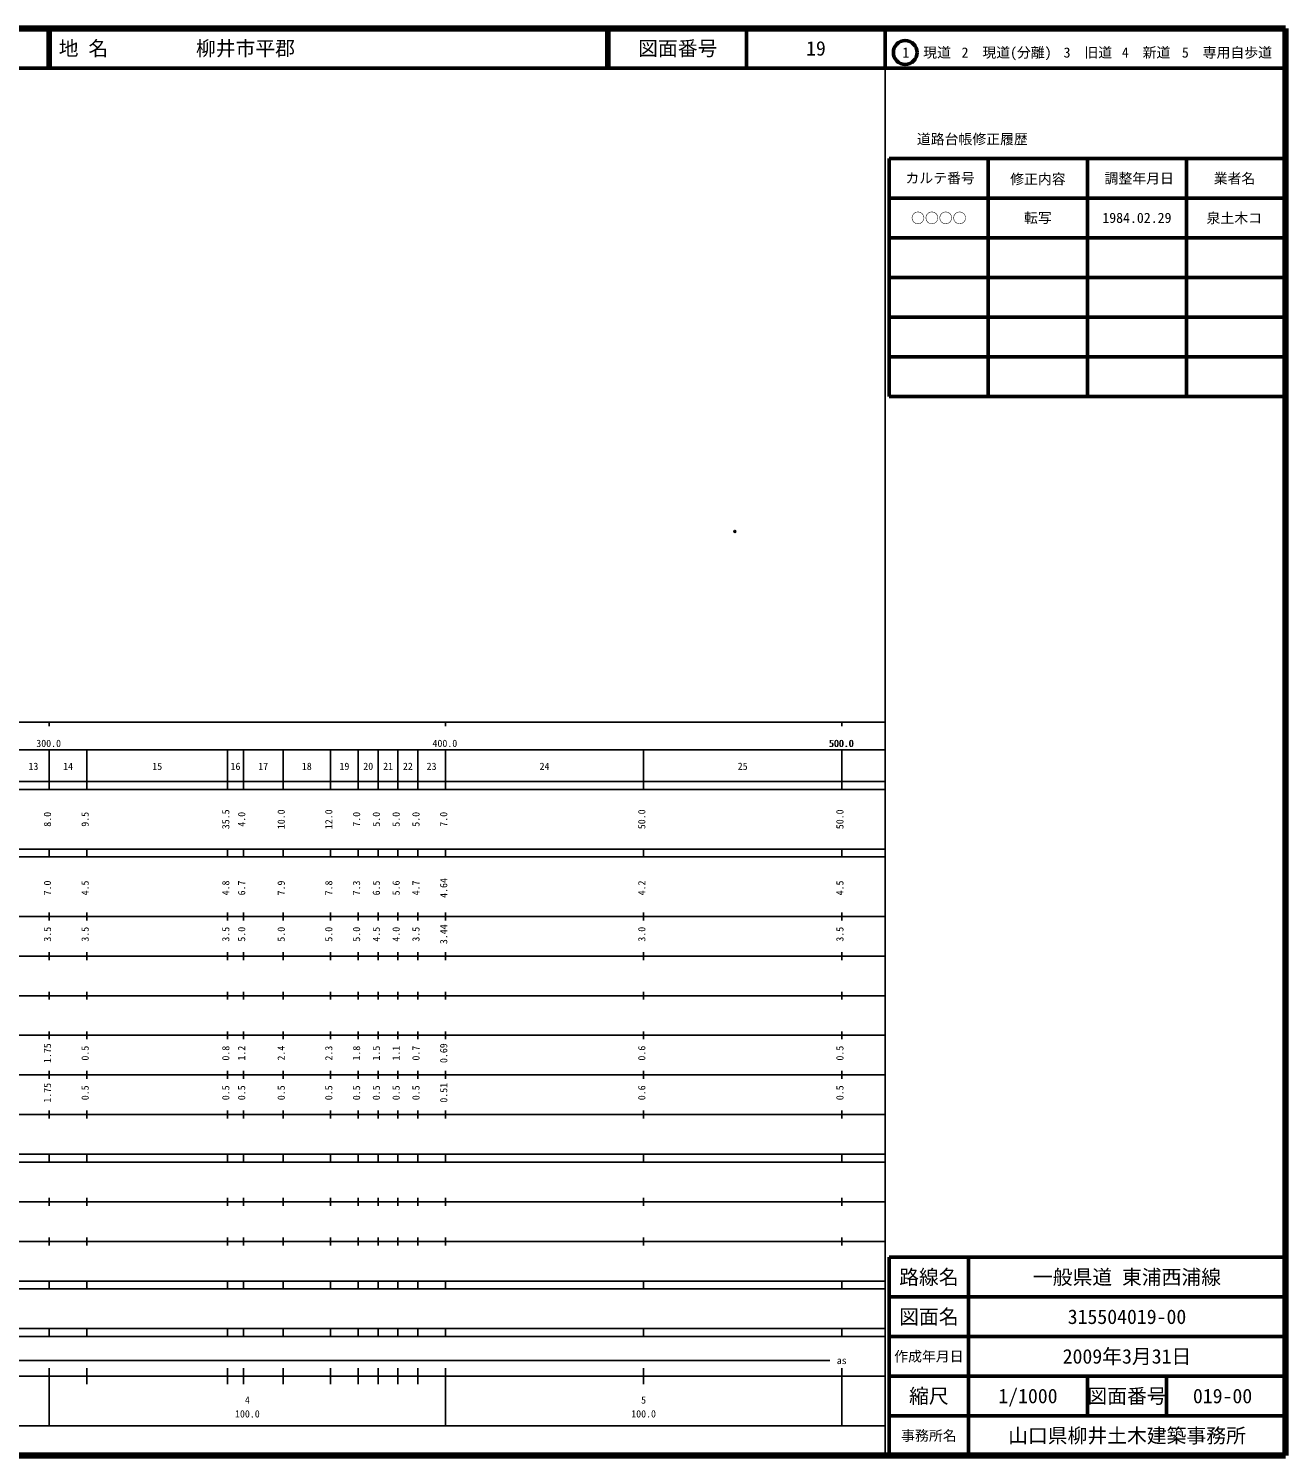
# Model space of a CAD drawing. Units: millimetres on the paper. Extents: x 40 to 680, y 20 to 380.
# Drawn here: x 362.8 to 680, y 20 to 380 of the extents above; entities that cross this region are included whole.
import ezdxf
from ezdxf.enums import TextEntityAlignment as Align

# ---------------------------------------------------------------- set-up
doc = ezdxf.new("R2010")
doc.units = ezdxf.units.MM
doc.header["$PDMODE"] = 32
doc.header["$PDSIZE"] = 0.5
doc.layers.add('M-OTRS', color=6, linetype='Continuous')
doc.layers.add('M-TTL-TXT', color=7, linetype='Continuous')
for name, color, linetype, lineweight in [('M-TTL', 2, 'Continuous', 140), ('M-TTL-BAND', 7, 'Continuous', 25), ('M-TTL-FRAM', 2, 'Continuous', 50), ('M-TTL-LINE', 7, 'Continuous', 50)]:
    doc.layers.add(name, color=color, linetype=linetype, lineweight=lineweight)
doc.styles.add('ＭＳ ゴシック', font='')
doc.styles.get('ＭＳ ゴシック').set_extended_font_data('MS Gothic')

msp = doc.modelspace()

# ---------------------------------------------------------------- linework, layer by layer
at = {"layer": 'M-OTRS'}
msp.add_point((541.056, 253.13), dxfattribs=at)
at = {"layer": 'M-TTL'}
for p, q in [((680, 380), (40, 380)), ((680, 20), (680, 380)), ((40, 20), (680, 20))]:
    msp.add_line(p, q, dxfattribs=at)
at = {"layer": 'M-TTL-BAND'}
for p, q in [((579, 20), (579, 370)), ((40, 205), (579, 205)), ((368, 205), (368, 204)), ((468, 205), (468, 204)), ((568, 205), (568, 204)), ((68, 198), (579, 198)), ((368, 188), (368, 198)), ((377.5, 188), (377.5, 198)), ((413, 188), (413, 198)), ((417, 188), (417, 198)), ((427, 188), (427, 198)), ((439, 188), (439, 198)), ((446, 188), (446, 198)), ((451, 188), (451, 198)), ((456, 188), (456, 198)), ((461, 188), (461, 198)), ((468, 188), (468, 198)), ((518, 188), (518, 198)), ((568, 188), (568, 198)), ((40, 190), (579, 190)), ((40, 188), (579, 188)), ((40, 173), (579, 173)), ((368, 171), (368, 173)), ((377.5, 171), (377.5, 173)), ((413, 171), (413, 173)), ((417, 171), (417, 173)), ((427, 171), (427, 173)), ((439, 171), (439, 173)), ((446, 171), (446, 173)), ((451, 171), (451, 173)), ((456, 171), (456, 173)), ((461, 171), (461, 173)), ((468, 171), (468, 173)), ((518, 171), (518, 173)), ((568, 171), (568, 173)), ((40, 171), (579, 171)), ((40, 156), (579, 156)), ((368, 155), (368, 157)), ((377.5, 155), (377.5, 157)), ((413, 155), (413, 157)), ((417, 155), (417, 157)), ((427, 155), (427, 157)), ((439, 155), (439, 157)), ((446, 155), (446, 157)), ((451, 155), (451, 157)), ((456, 155), (456, 157)), ((461, 155), (461, 157)), ((468, 155), (468, 157)), ((518, 155), (518, 157)), ((568, 155), (568, 157)), ((46, 146), (579, 146)), ((368, 145), (368, 147)), ((377.5, 145), (377.5, 147)), ((413, 145), (413, 147)), ((417, 145), (417, 147)), ((427, 145), (427, 147)), ((439, 145), (439, 147)), ((446, 145), (446, 147)), ((451, 145), (451, 147)), ((456, 145), (456, 147)), ((461, 145), (461, 147)), ((468, 145), (468, 147)), ((518, 145), (518, 147)), ((568, 145), (568, 147)), ((368, 135), (368, 137)), ((377.5, 135), (377.5, 137)), ((413, 135), (413, 137)), ((417, 135), (417, 137)), ((427, 135), (427, 137)), ((439, 135), (439, 137)), ((446, 135), (446, 137)), ((451, 135), (451, 137)), ((456, 135), (456, 137)), ((461, 135), (461, 137)), ((468, 135), (468, 137)), ((518, 135), (518, 137)), ((568, 135), (568, 137)), ((52, 136), (579, 136)), ((46, 126), (579, 126)), ((368, 125), (368, 127)), ((377.5, 125), (377.5, 127)), ((413, 125), (413, 127)), ((417, 125), (417, 127)), ((427, 125), (427, 127)), ((439, 125), (439, 127)), ((446, 125), (446, 127)), ((451, 125), (451, 127)), ((456, 125), (456, 127)), ((461, 125), (461, 127)), ((468, 125), (468, 127)), ((518, 125), (518, 127)), ((568, 125), (568, 127)), ((52, 116), (579, 116)), ((368, 115), (368, 117)), ((377.5, 115), (377.5, 117)), ((413, 115), (413, 117)), ((417, 115), (417, 117)), ((427, 115), (427, 117)), ((439, 115), (439, 117)), ((446, 115), (446, 117)), ((451, 115), (451, 117)), ((456, 115), (456, 117)), ((461, 115), (461, 117)), ((468, 115), (468, 117)), ((518, 115), (518, 117)), ((568, 115), (568, 117)), ((46, 106), (579, 106)), ((368, 105), (368, 107)), ((377.5, 105), (377.5, 107)), ((413, 105), (413, 107)), ((417, 105), (417, 107)), ((427, 105), (427, 107)), ((439, 105), (439, 107)), ((446, 105), (446, 107)), ((451, 105), (451, 107)), ((456, 105), (456, 107)), ((461, 105), (461, 107)), ((468, 105), (468, 107)), ((518, 105), (518, 107)), ((568, 105), (568, 107)), ((40, 96), (579, 96)), ((40, 94), (579, 94)), ((368, 94), (368, 96)), ((377.5, 94), (377.5, 96)), ((413, 94), (413, 96)), ((417, 94), (417, 96)), ((427, 94), (427, 96)), ((439, 94), (439, 96)), ((446, 94), (446, 96)), ((451, 94), (451, 96)), ((456, 94), (456, 96)), ((461, 94), (461, 96)), ((468, 94), (468, 96)), ((518, 94), (518, 96)), ((568, 94), (568, 96)), ((49, 84), (579, 84)), ((368, 83), (368, 85)), ((377.5, 83), (377.5, 85)), ((413, 83), (413, 85)), ((417, 83), (417, 85)), ((427, 83), (427, 85)), ((439, 83), (439, 85)), ((446, 83), (446, 85)), ((451, 83), (451, 85)), ((456, 83), (456, 85)), ((461, 83), (461, 85)), ((468, 83), (468, 85)), ((518, 83), (518, 85)), ((568, 83), (568, 85)), ((40, 74), (579, 74)), ((368, 73), (368, 75)), ((377.5, 73), (377.5, 75)), ((413, 73), (413, 75)), ((417, 73), (417, 75)), ((427, 73), (427, 75)), ((439, 73), (439, 75)), ((446, 73), (446, 75)), ((451, 73), (451, 75)), ((456, 73), (456, 75)), ((461, 73), (461, 75)), ((468, 73), (468, 75)), ((518, 73), (518, 75)), ((568, 73), (568, 75)), ((40, 64), (579, 64)), ((40, 62), (579, 62)), ((368, 62), (368, 64)), ((377.5, 62), (377.5, 64)), ((413, 62), (413, 64)), ((417, 62), (417, 64)), ((427, 62), (427, 64)), ((439, 62), (439, 64)), ((446, 62), (446, 64)), ((451, 62), (451, 64)), ((456, 62), (456, 64)), ((461, 62), (461, 64)), ((468, 62), (468, 64)), ((518, 62), (518, 64)), ((568, 62), (568, 64)), ((40, 52), (579, 52)), ((368, 50), (368, 52)), ((377.5, 50), (377.5, 52)), ((413, 50), (413, 52)), ((417, 50), (417, 52)), ((427, 50), (427, 52)), ((439, 50), (439, 52)), ((446, 50), (446, 52)), ((451, 50), (451, 52)), ((456, 50), (456, 52)), ((461, 50), (461, 52)), ((468, 50), (468, 52)), ((518, 50), (518, 52)), ((568, 50), (568, 52)), ((40, 50), (579, 50)), ((71, 44), (565, 44)), ((40, 40), (579, 40)), ((368, 27.5), (368, 42)), ((377.5, 38), (377.5, 42)), ((413, 38), (413, 42)), ((417, 38), (417, 42)), ((427, 38), (427, 42)), ((439, 38), (439, 42)), ((446, 38), (446, 42)), ((451, 38), (451, 42)), ((456, 38), (456, 42)), ((461, 38), (461, 42)), ((468, 27.5), (468, 42)), ((518, 38), (518, 42)), ((568, 27.5), (568, 42)), ((68, 27.5), (579, 27.5))]:
    msp.add_line(p, q, dxfattribs=at)
at = {"layer": 'M-TTL-FRAM'}
for p, q in [((580, 347.197), (580, 287.197)), ((580, 347.197), (680, 347.197)), ((580, 287.197), (680, 287.197)), ((680, 70), (580, 70)), ((580, 70), (580, 20))]:
    msp.add_line(p, q, dxfattribs=at)
at = {"layer": 'M-TTL-LINE'}
for p, q in [((367.75, 380), (367.75, 370)), ((368.25, 380), (368.25, 370)), ((508.747, 380), (508.747, 370)), ((509.247, 380), (509.247, 370)), ((543.997, 380), (543.997, 370)), ((579, 380), (579, 370)), ((40, 370), (680, 370)), ((605, 347.197), (605, 287.197)), ((630, 347.197), (630, 287.197)), ((655, 347.197), (655, 287.197)), ((580, 337.197), (680, 337.197)), ((580, 327.197), (680, 327.197)), ((580, 317.197), (680, 317.197)), ((580, 307.197), (680, 307.197)), ((580, 297.197), (680, 297.197)), ((600, 70), (600, 20)), ((680, 60), (580, 60)), ((680, 50), (580, 50)), ((680, 40), (580, 40)), ((630, 40), (630, 30)), ((650, 40), (650, 30)), ((680, 30), (580, 30))]:
    msp.add_line(p, q, dxfattribs=at)
msp.add_circle((584.031, 373.958), 3, dxfattribs=at)

# ---------------------------------------------------------------- texts
at = {"layer": 'M-TTL-BAND', "style": 'ＭＳ ゴシック'}
for s, p in [('300.0', (367.844, 198.195)), ('400.0', (467.844, 198.195)), ('500.0', (567.844, 198.195)), ('500.0', (568, 198.195)), ('13', (364, 192.405)), ('14', (372.75, 192.405)), ('15', (395.25, 192.405)), ('16', (415, 192.405)), ('17', (422, 192.405)), ('18', (433, 192.405)), ('19', (442.5, 192.405)), ('20', (448.5, 192.405)), ('21', (453.5, 192.405)), ('22', (458.5, 192.405)), ('23', (464.5, 192.405)), ('24', (493, 192.405)), ('25', (543, 192.405)), ('as', (568, 42.5)), ('4', (418, 32.523)), ('5', (518, 32.523)), ('100.0', (418, 29.033)), ('100.0', (518, 29.033))]:
    msp.add_text(s, height=1.833, dxfattribs=at).set_placement(p, align=Align.BOTTOM_CENTER)
for s, p in [('8.0', (369, 180.5)), ('9.5', (378.5, 180.5)), ('35.5', (414, 180.5)), ('4.0', (418, 180.5)), ('10.0', (428, 180.5)), ('12.0', (440, 180.5)), ('7.0', (447, 180.5)), ('5.0', (452, 180.5)), ('5.0', (457, 180.5)), ('5.0', (462, 180.5)), ('7.0', (469, 180.5)), ('50.0', (519, 180.5)), ('50.0', (569, 180.5)), ('7.0', (369, 163.174)), ('4.5', (378.5, 163.174)), ('4.8', (414, 163.174)), ('6.7', (418, 163.174)), ('7.9', (428, 163.174)), ('7.8', (440, 163.174)), ('7.3', (447, 163.174)), ('6.5', (452, 163.174)), ('5.6', (457, 163.174)), ('4.7', (462, 163.174)), ('4.64', (469, 163.174)), ('4.2', (519, 163.174)), ('4.5', (569, 163.174)), ('3.5', (369, 151.5)), ('3.5', (378.5, 151.5)), ('3.5', (414, 151.5)), ('5.0', (418, 151.5)), ('5.0', (428, 151.5)), ('5.0', (440, 151.5)), ('5.0', (447, 151.5)), ('4.5', (452, 151.5)), ('4.0', (457, 151.5)), ('3.5', (462, 151.5)), ('3.44', (469, 151.5)), ('3.0', (519, 151.5)), ('3.5', (569, 151.5)), ('1.75', (369, 121.5)), ('0.5', (378.5, 121.5)), ('0.8', (414, 121.5)), ('1.2', (418, 121.5)), ('2.4', (428, 121.5)), ('2.3', (440, 121.5)), ('1.8', (447, 121.5)), ('1.5', (452, 121.5)), ('1.1', (457, 121.5)), ('0.7', (462, 121.5)), ('0.69', (469, 121.5)), ('0.6', (519, 121.5)), ('0.5', (569, 121.5)), ('1.75', (369, 111.5)), ('0.5', (378.5, 111.5)), ('0.5', (414, 111.5)), ('0.5', (418, 111.5)), ('0.5', (428, 111.5)), ('0.5', (440, 111.5)), ('0.5', (447, 111.5)), ('0.5', (452, 111.5)), ('0.5', (457, 111.5)), ('0.5', (462, 111.5)), ('0.51', (469, 111.5)), ('0.6', (519, 111.5)), ('0.5', (569, 111.5))]:
    msp.add_text(s, height=1.833, rotation=90, dxfattribs=at).set_placement(p, align=Align.BOTTOM_CENTER)
at = {"layer": 'M-TTL-TXT', "style": 'ＭＳ ゴシック'}
for s, p in [('地 名', (370.38, 375)), ('柳井市平郡', (405.024, 375))]:
    msp.add_text(s, height=3.666, dxfattribs=at).set_placement(p, align=Align.MIDDLE_LEFT)
for s, height, p in [('図面番号', 3.666, (526.622, 375)), ('19', 3.666, (561.497, 375)), ('1\u3000現道', 2.566, (589.448, 373.958)), ('2\u3000現道(分離)', 2.566, (609.619, 373.958)), ('3\u3000旧道', 2.566, (630.121, 373.958)), ('4\u3000新道', 2.566, (644.824, 373.958)), ('5\u3000専用自歩道', 2.566, (665.228, 373.958)), ('道路台帳修正履歴', 2.566, (600.968, 352.113)), ('カルテ番号', 2.566, (592.839, 342.277)), ('修正内容', 2.566, (617.509, 342.023)), ('調整年月日', 2.566, (643.089, 342.197)), ('業者名', 2.566, (667.134, 342.197)), ('○○○○', 2.566, (592.5, 332.189)), ('転写', 2.566, (617.5, 332.245)), ('1984.02.29', 2.566, (642.5, 332.245)), ('泉土木コ', 2.566, (667.077, 332.189)), ('路線名', 3.666, (590, 65)), ('路線名', 3.666, (590, 65)), ('一般県道 東浦西浦線', 3.666, (640, 65)), ('図面名', 3.666, (590, 55)), ('図面名', 3.666, (590, 55)), ('315504019-00', 3.666, (640, 55)), ('2009年3月31日', 3.666, (640, 45)), ('作成年月日', 2.566, (590, 45)), ('作成年月日', 2.566, (590, 45)), ('縮尺', 3.666, (590, 35)), ('縮尺', 3.666, (590, 35)), ('1/1000', 3.666, (615, 35)), ('図面番号', 3.666, (640, 35)), ('図面番号', 3.666, (640, 35)), ('019-00', 3.666, (664.125, 35)), ('事務所名', 2.566, (590, 25)), ('事務所名', 2.566, (590, 25)), ('山口県柳井土木建築事務所', 3.666, (640, 25))]:
    msp.add_text(s, height=height, dxfattribs=at).set_placement(p, align=Align.MIDDLE_CENTER)

doc.saveas('drawing.dxf')
